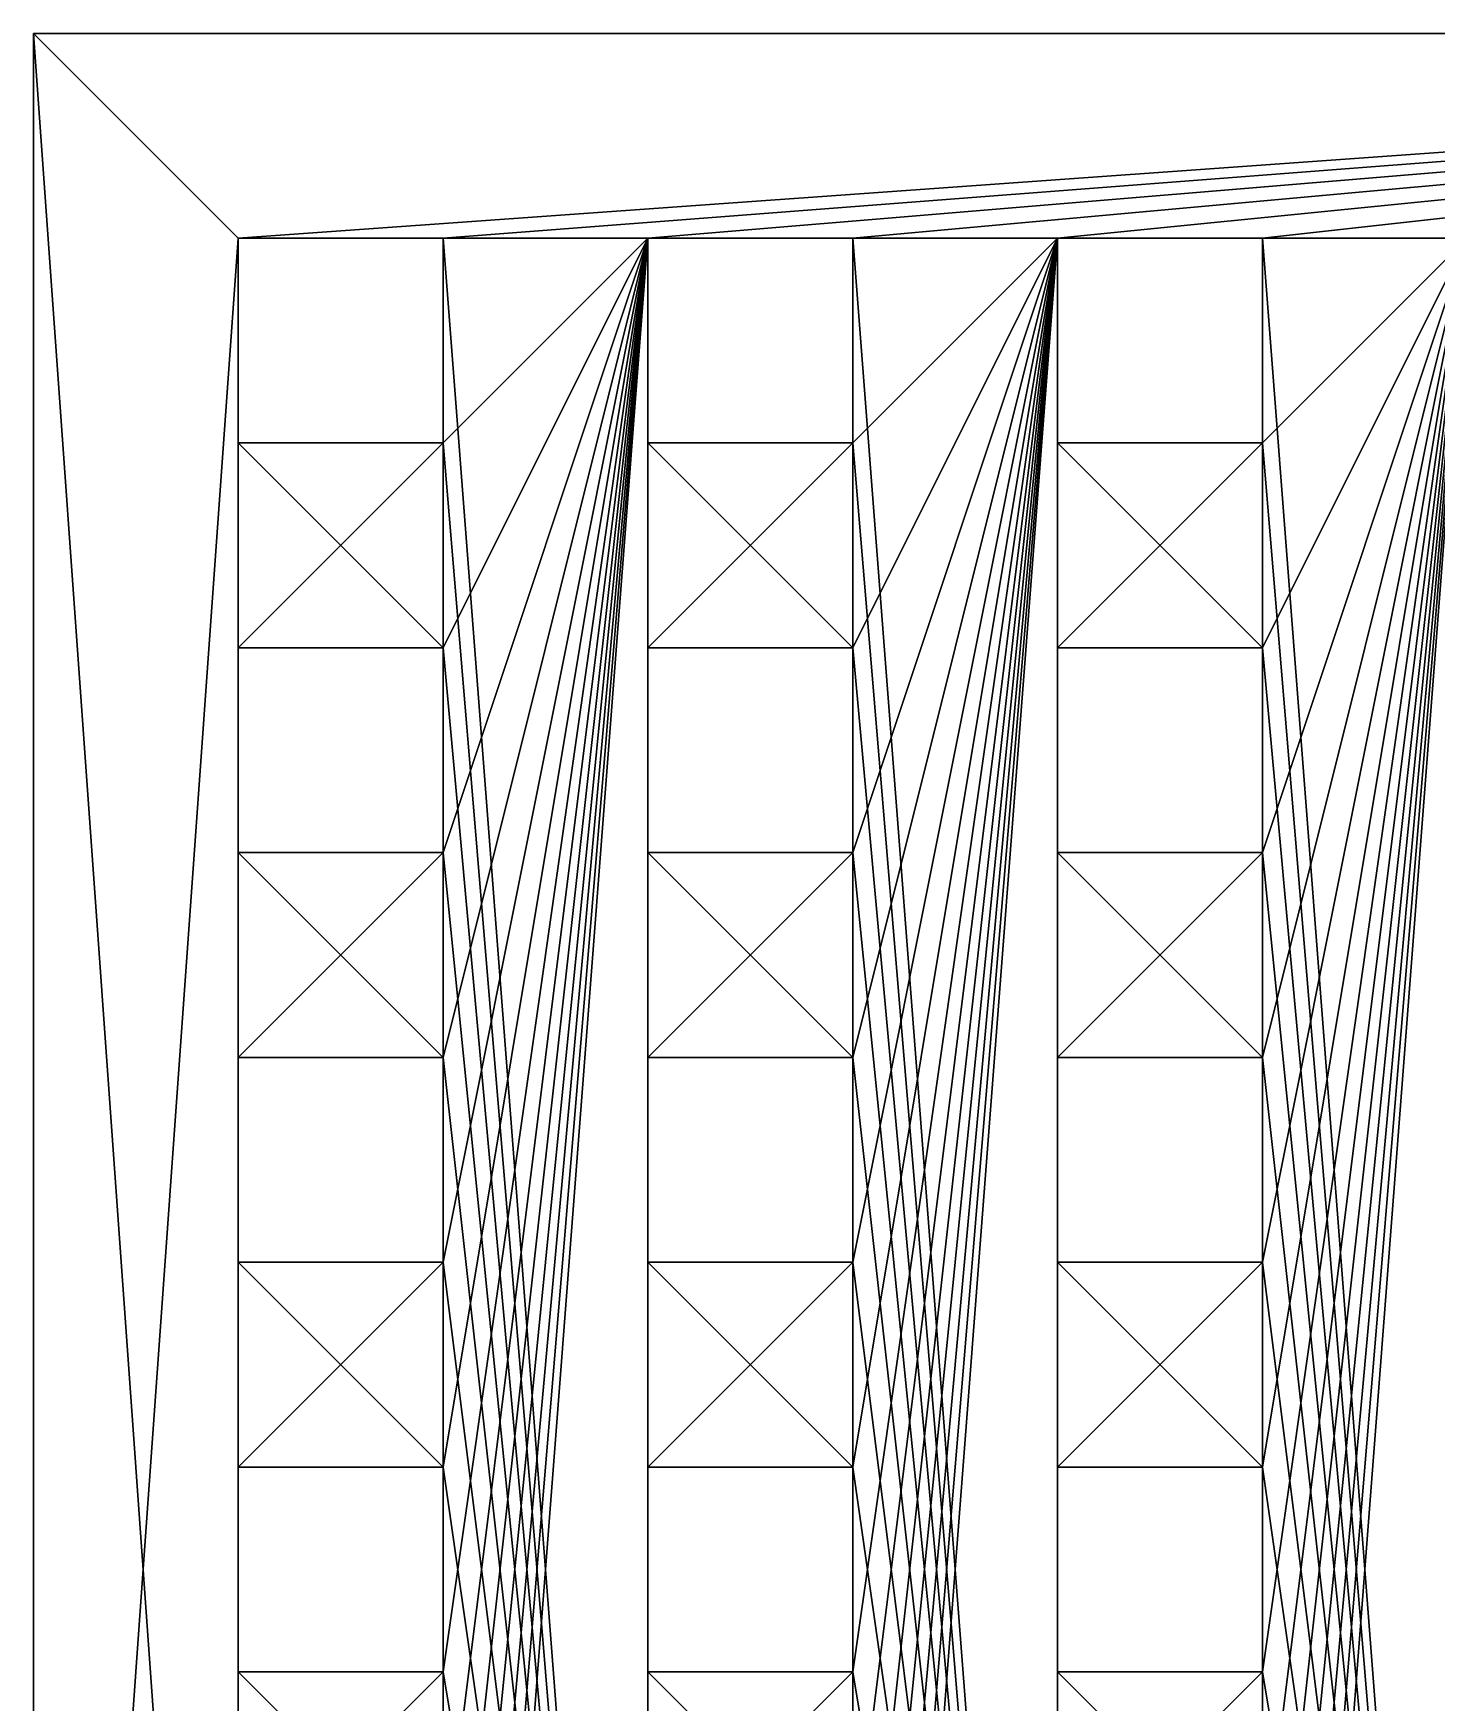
# Model space of a CAD drawing. Extents: x 0.3 to 11.6, y 0.3 to 3.6.
# Drawn here: x 8.631 to 10.001, y 1.991 to 3.621 of the extents above; entities that cross this region are included whole.
import ezdxf

# ---------------------------------------------------------------- set-up
doc = ezdxf.new("R2010")
doc.units = 0
doc.header["$MEASUREMENT"] = 0
doc.layers.get('0').update_dxf_attribs({"color": 13, "linetype": 'CONTINUOUS'})

# ---------------------------------------------------------------- blocks, each defined once
blk = doc.blocks.new('AFAFAW')
at = {"color": 19}
for p, q in [((3, 3, 0.05), (0, 3, 0.05)), ((0, 3, 0.05), (0, 0, 0.05)), ((0, 3), (0, 0)), ((0, 3), (0, 3, 0.05)), ((3, 3), (0, 3)), ((0.2, 2.6, 0.05), (0.2, 2.8, 0.05)), ((0.2, 2.8, 0.05), (0.4, 2.8, 0.05)), ((0.2, 2.6), (0.2, 2.8)), ((0.2, 2.8), (0.2, 2.8, 0.05)), ((0.2, 2.8), (0.4, 2.8)), ((0.4, 2.8), (0.4, 2.6)), ((0.4, 2.8, 0.05), (0.4, 2.6, 0.05)), ((0.4, 2.8), (0.4, 2.8, 0.05)), ((0.6, 2.8), (0.6, 2.6)), ((0.6, 2.8), (0.6, 2.8, 0.05)), ((0.6, 2.8, 0.05), (0.6, 2.6, 0.05)), ((0.6, 2.8, 0.05), (0.8, 2.8, 0.05)), ((0.6, 2.8), (0.8, 2.8)), ((0.8, 2.8, 0.05), (0.8, 2.6, 0.05)), ((0.8, 2.8), (0.8, 2.6)), ((1, 2.8), (1, 2.6)), ((1, 2.8), (1, 2.8, 0.05)), ((1, 2.8, 0.05), (1, 2.6, 0.05)), ((1, 2.8, 0.05), (1.2, 2.8, 0.05)), ((1, 2.8), (1.2, 2.8)), ((1.2, 2.8), (1.2, 2.6)), ((1.2, 2.8, 0.05), (1.2, 2.6, 0.05)), ((1.2, 2.8), (1.2, 2.8, 0.05)), ((0.2, 2.6), (0.4, 2.6)), ((0.2, 2.6), (0.2, 2.6, 0.05)), ((0.2, 2.6, 0.05), (0.4, 2.6, 0.05)), ((0.4, 2.6), (0.4, 2.6, 0.05)), ((0.6, 2.6), (0.6, 2.6, 0.05)), ((0.6, 2.6), (0.8, 2.6)), ((0.6, 2.6, 0.05), (0.8, 2.6, 0.05)), ((0.8, 2.6), (0.8, 2.6, 0.05)), ((1, 2.6), (1, 2.6, 0.05)), ((1, 2.6), (1.2, 2.6)), ((1, 2.6, 0.05), (1.2, 2.6, 0.05)), ((1.2, 2.6), (1.2, 2.6, 0.05)), ((0.2, 2.4), (0.4, 2.4)), ((0.2, 2.4, 0.05), (0.4, 2.4, 0.05)), ((0.2, 2.4), (0.2, 2.4, 0.05)), ((0.2, 2.2, 0.05), (0.2, 2.4, 0.05)), ((0.2, 2.2), (0.2, 2.4)), ((0.4, 2.4), (0.4, 2.4, 0.05)), ((0.4, 2.4), (0.4, 2.2)), ((0.4, 2.4, 0.05), (0.4, 2.2, 0.05)), ((0.6, 2.4), (0.8, 2.4)), ((0.6, 2.4, 0.05), (0.8, 2.4, 0.05)), ((0.6, 2.4), (0.6, 2.4, 0.05)), ((0.6, 2.4), (0.6, 2.2)), ((0.6, 2.4, 0.05), (0.6, 2.2, 0.05)), ((0.8, 2.4), (0.8, 2.2)), ((0.8, 2.4, 0.05), (0.8, 2.2, 0.05)), ((0.8, 2.4), (0.8, 2.4, 0.05)), ((1, 2.4), (1, 2.2)), ((1, 2.4), (1, 2.4, 0.05)), ((1, 2.4, 0.05), (1, 2.2, 0.05)), ((1, 2.4), (1.2, 2.4)), ((1, 2.4, 0.05), (1.2, 2.4, 0.05)), ((1.2, 2.4), (1.2, 2.2)), ((1.2, 2.4, 0.05), (1.2, 2.2, 0.05)), ((1.2, 2.4), (1.2, 2.4, 0.05)), ((0.2, 2.2), (0.4, 2.2)), ((0.2, 2.2), (0.2, 2.2, 0.05)), ((0.2, 2.2, 0.05), (0.4, 2.2, 0.05)), ((0.4, 2.2), (0.4, 2.2, 0.05)), ((0.6, 2.2), (0.8, 2.2)), ((0.6, 2.2), (0.6, 2.2, 0.05)), ((0.6, 2.2, 0.05), (0.8, 2.2, 0.05)), ((0.8, 2.2), (0.8, 2.2, 0.05)), ((1, 2.2), (1, 2.2, 0.05)), ((1, 2.2), (1.2, 2.2)), ((1, 2.2, 0.05), (1.2, 2.2, 0.05)), ((1.2, 2.2), (1.2, 2.2, 0.05)), ((0.2, 2), (0.4, 2)), ((0.2, 2, 0.05), (0.4, 2, 0.05)), ((0.2, 2), (0.2, 2, 0.05)), ((0.2, 1.8, 0.05), (0.2, 2, 0.05)), ((0.2, 1.8), (0.2, 2)), ((0.4, 2), (0.4, 1.8)), ((0.4, 2, 0.05), (0.4, 1.8, 0.05)), ((0.4, 2), (0.4, 2, 0.05)), ((0.6, 2), (0.6, 1.8)), ((0.6, 2), (0.6, 2, 0.05)), ((0.6, 2, 0.05), (0.6, 1.8, 0.05)), ((0.6, 2), (0.8, 2)), ((0.6, 2, 0.05), (0.8, 2, 0.05)), ((0.8, 2), (0.8, 1.8)), ((0.8, 2, 0.05), (0.8, 1.8, 0.05)), ((0.8, 2), (0.8, 2, 0.05)), ((1, 2), (1, 1.8)), ((1, 2), (1, 2, 0.05)), ((1, 2, 0.05), (1, 1.8, 0.05)), ((1, 2), (1.2, 2)), ((1, 2, 0.05), (1.2, 2, 0.05)), ((1.2, 2), (1.2, 1.8)), ((1.2, 2, 0.05), (1.2, 1.8, 0.05)), ((1.2, 2), (1.2, 2, 0.05)), ((0.2, 1.8), (0.4, 1.8)), ((0.2, 1.8), (0.2, 1.8, 0.05)), ((0.2, 1.8, 0.05), (0.4, 1.8, 0.05)), ((0.4, 1.8), (0.4, 1.8, 0.05)), ((0.6, 1.8), (0.6, 1.8, 0.05)), ((0.6, 1.8), (0.8, 1.8)), ((0.6, 1.8, 0.05), (0.8, 1.8, 0.05)), ((0.8, 1.8), (0.8, 1.8, 0.05)), ((1, 1.8), (1, 1.8, 0.05)), ((1, 1.8), (1.2, 1.8)), ((1, 1.8, 0.05), (1.2, 1.8, 0.05)), ((1.2, 1.8), (1.2, 1.8, 0.05)), ((0.2, 1.6), (0.4, 1.6)), ((0.2, 1.6, 0.05), (0.4, 1.6, 0.05)), ((0.2, 1.6), (0.2, 1.6, 0.05)), ((0.2, 1.4, 0.05), (0.2, 1.6, 0.05)), ((0.2, 1.4), (0.2, 1.6)), ((0.4, 1.6), (0.4, 1.4)), ((0.4, 1.6, 0.05), (0.4, 1.4, 0.05)), ((0.4, 1.6), (0.4, 1.6, 0.05)), ((0.6, 1.6), (0.6, 1.4)), ((0.6, 1.6), (0.6, 1.6, 0.05)), ((0.6, 1.6, 0.05), (0.6, 1.4, 0.05)), ((0.6, 1.6), (0.8, 1.6)), ((0.6, 1.6, 0.05), (0.8, 1.6, 0.05)), ((0.8, 1.6), (0.8, 1.4)), ((0.8, 1.6, 0.05), (0.8, 1.4, 0.05)), ((0.8, 1.6), (0.8, 1.6, 0.05)), ((1, 1.6), (1, 1.4)), ((1, 1.6), (1, 1.6, 0.05)), ((1, 1.6, 0.05), (1, 1.4, 0.05)), ((1, 1.6), (1.2, 1.6)), ((1, 1.6, 0.05), (1.2, 1.6, 0.05)), ((1.2, 1.6), (1.2, 1.4)), ((1.2, 1.6, 0.05), (1.2, 1.4, 0.05)), ((1.2, 1.6), (1.2, 1.6, 0.05)), ((0.2, 1.4), (0.4, 1.4)), ((0.2, 1.4), (0.2, 1.4, 0.05)), ((0.2, 1.4, 0.05), (0.4, 1.4, 0.05)), ((0.4, 1.4), (0.4, 1.4, 0.05)), ((0.6, 1.4), (0.6, 1.4, 0.05)), ((0.6, 1.4), (0.8, 1.4)), ((0.6, 1.4, 0.05), (0.8, 1.4, 0.05)), ((0.8, 1.4), (0.8, 1.4, 0.05)), ((1, 1.4), (1, 1.4, 0.05)), ((1, 1.4), (1.2, 1.4)), ((1, 1.4, 0.05), (1.2, 1.4, 0.05)), ((1.2, 1.4), (1.2, 1.4, 0.05))]:
    blk.add_line(p, q, dxfattribs=at)
mesh = blk.add_polyface(dxfattribs=at)
corners = [(0, 0, 0.05), (0.2, 0.2, 0.05), (0, 3, 0.05), (0.4, 0.2, 0.05), (0.6, 0.2, 0.05), (0.4, 0.4, 0.05), (0.4, 0.6, 0.05), (0.4, 0.8, 0.05), (0.4, 1, 0.05), (0.4, 1.2, 0.05), (0.4, 1.4, 0.05), (0.4, 1.6, 0.05), (0.4, 1.8, 0.05), (0.4, 2, 0.05), (0.4, 2.2, 0.05), (0.8, 0.2, 0.05), (1, 0.2, 0.05), (0.8, 0.4, 0.05), (0.8, 0.6, 0.05), (0.8, 0.8, 0.05), (0.8, 1, 0.05), (0.8, 1.2, 0.05), (0.8, 1.4, 0.05), (0.2, 2.8, 0.05), (0.2, 0.4, 0.05), (0.2, 0.6, 0.05), (0.2, 0.8, 0.05), (0.2, 1, 0.05), (0.6, 2.8, 0.05), (0.6, 0.4, 0.05), (0.6, 0.6, 0.05), (0.6, 0.8, 0.05), (0.6, 1, 0.05), (0.6, 1.4, 0.05), (0.6, 1.2, 0.05), (0.2, 1.4, 0.05), (0.2, 1.2, 0.05)]
mesh.append_faces([[corners[k] for k in face] for face in [(0, 1, 2), (3, 4, 5), (6, 4, 7), (8, 4, 9), (10, 4, 11), (12, 4, 13), (15, 16, 17), (18, 16, 19), (20, 16, 21), (21, 33, 34), (33, 21, 22), (19, 32, 31), (32, 19, 20), (17, 30, 29), (30, 17, 18), (9, 35, 36), (35, 9, 10), (7, 27, 26), (27, 7, 8), (5, 25, 24), (25, 5, 6)]], dxfattribs={"vtx0": -1, "vtx1": -1, "color": 19})
mesh.append_faces([[corners[k] for k in face] for face in [(5, 4, 6), (7, 4, 8), (9, 4, 10), (11, 4, 12), (13, 4, 14), (17, 16, 18), (19, 16, 20), (21, 16, 22), (23, 24, 25), (23, 26, 27), (28, 29, 30), (28, 31, 32)]], dxfattribs={"vtx0": -1, "vtx1": -1, "vtx2": -1, "color": 19})
mesh.append_faces([[corners[k] for k in face] for face in [(23, 1, 24), (23, 25, 26), (28, 4, 29), (28, 30, 31)]], dxfattribs={"vtx0": -1, "vtx2": -1, "color": 19})
mesh = blk.add_polyface(dxfattribs=at)
corners = [(0.4, 2.2, 0.05), (0.6, 0.2, 0.05), (0.4, 2.4, 0.05), (0.4, 2.6, 0.05), (0.4, 2.8, 0.05), (0.8, 2.2, 0.05), (1, 0.2, 0.05), (0.8, 2.4, 0.05), (0.8, 2.6, 0.05), (0.8, 2.8, 0.05), (0.2, 2.8, 0.05), (0, 3, 0.05), (0.2, 0.2, 0.05), (0.2, 1, 0.05), (0.2, 1.2, 0.05), (0.2, 1.4, 0.05), (0.2, 1.6, 0.05), (0.2, 1.8, 0.05), (0.2, 2, 0.05), (0.2, 2.2, 0.05), (0.2, 2.4, 0.05), (0.2, 2.6, 0.05), (0.6, 2.8, 0.05), (0.6, 1, 0.05), (0.6, 1.2, 0.05), (0.6, 1.4, 0.05), (0.6, 1.6, 0.05), (0.6, 1.8, 0.05), (0.6, 2, 0.05), (0.6, 2.2, 0.05), (0.6, 2.4, 0.05), (0.6, 2.6, 0.05), (1, 2.8, 0.05), (0.8, 2, 0.05), (0.8, 1.6, 0.05), (0.8, 1.8, 0.05), (0.4, 2, 0.05), (0.4, 1.6, 0.05), (0.4, 1.8, 0.05)]
mesh.append_faces([[corners[k] for k in face] for face in [(0, 1, 2), (3, 1, 4), (5, 6, 7), (8, 6, 9), (10, 20, 21), (22, 30, 31), (7, 31, 30), (31, 7, 8), (33, 29, 28), (29, 33, 5), (34, 27, 26), (27, 34, 35), (2, 21, 20), (21, 2, 3), (36, 19, 18), (19, 36, 0), (37, 17, 16), (17, 37, 38)]], dxfattribs={"vtx0": -1, "vtx1": -1, "color": 19})
mesh.append_faces([[corners[k] for k in face] for face in [(2, 1, 3), (7, 6, 8), (10, 11, 12), (10, 14, 15), (10, 16, 17), (10, 18, 19), (22, 4, 1), (22, 24, 25), (22, 26, 27), (22, 28, 29), (32, 9, 6)]], dxfattribs={"vtx0": -1, "vtx1": -1, "vtx2": -1, "color": 19})
mesh.append_faces([[corners[k] for k in face] for face in [(10, 13, 14), (10, 15, 16), (10, 17, 18), (10, 19, 20), (22, 23, 24), (22, 25, 26), (22, 27, 28), (22, 29, 30)]], dxfattribs={"vtx0": -1, "vtx2": -1, "color": 19})
mesh = blk.add_polyface(dxfattribs=at)
corners = [(1.2, 2.2, 0.05), (1.4, 0.2, 0.05), (1.2, 2.4, 0.05), (1.2, 2.6, 0.05), (1.2, 2.8, 0.05), (0, 3, 0.05), (0.2, 2.8, 0.05), (3, 3, 0.05), (0.4, 2.8, 0.05), (0.6, 2.8, 0.05), (0.8, 2.8, 0.05), (1, 2.8, 0.05), (1, 1, 0.05), (1, 1.2, 0.05), (1, 1.4, 0.05), (1, 1.6, 0.05), (1, 1.8, 0.05), (1, 2, 0.05), (1, 2.2, 0.05), (1, 2.4, 0.05), (1, 2.6, 0.05), (1.4, 2.8, 0.05), (1.4, 0.8, 0.05), (1.4, 1, 0.05), (1.4, 1.2, 0.05), (1.4, 1.4, 0.05), (1.4, 1.6, 0.05), (1.4, 1.8, 0.05), (1.4, 2, 0.05), (1.4, 2.2, 0.05), (1.4, 2.4, 0.05), (1.4, 2.6, 0.05), (1.6, 2.4, 0.05), (1.6, 2.6, 0.05), (1.6, 2, 0.05), (1.6, 2.2, 0.05), (1.6, 1.6, 0.05), (1.6, 1.8, 0.05), (1.2, 2, 0.05), (1.2, 1.6, 0.05), (1.2, 1.8, 0.05)]
mesh.append_faces([[corners[k] for k in face] for face in [(0, 1, 2), (3, 1, 4), (5, 6, 7), (11, 19, 20), (21, 30, 31), (32, 31, 30), (31, 32, 33), (34, 29, 28), (29, 34, 35), (36, 27, 26), (27, 36, 37), (2, 20, 19), (20, 2, 3), (38, 18, 17), (18, 38, 0), (39, 16, 15), (16, 39, 40)]], dxfattribs={"vtx0": -1, "vtx1": -1, "color": 19})
mesh.append_faces([[corners[k] for k in face] for face in [(2, 1, 3), (7, 8, 9), (11, 13, 14), (11, 15, 16), (11, 17, 18), (21, 4, 1), (21, 22, 23), (21, 24, 25), (21, 26, 27), (21, 28, 29)]], dxfattribs={"vtx0": -1, "vtx1": -1, "vtx2": -1, "color": 19})
mesh.append_faces([[corners[k] for k in face] for face in [(7, 6, 8), (7, 9, 10), (11, 12, 13), (11, 14, 15), (11, 16, 17), (11, 18, 19), (21, 23, 24), (21, 25, 26), (21, 27, 28), (21, 29, 30)]], dxfattribs={"vtx0": -1, "vtx2": -1, "color": 19})
mesh = blk.add_polyface(dxfattribs=at)
corners = [(0, 3, 0.05), (0, 0), (0, 0, 0.05), (0, 3)]
mesh.append_faces([[corners[k] for k in face] for face in [(0, 1, 2), (1, 0, 3)]], dxfattribs={"vtx0": -1, "color": 19})
mesh = blk.add_polyface(dxfattribs=at)
corners = [(0, 3, 0.05), (3, 3), (0, 3), (3, 3, 0.05)]
mesh.append_faces([[corners[k] for k in face] for face in [(0, 1, 2), (1, 0, 3)]], dxfattribs={"vtx0": -1, "color": 19})
mesh = blk.add_polyface(dxfattribs=at)
corners = [(0.2, 0.2), (0.2, 2.8), (0.2, 2.6), (0.2, 2.4), (0.2, 2.2), (0.6, 0.2), (0.6, 2.8), (0.6, 2.6), (0.6, 2.4), (0.6, 2.2), (0.6, 2), (0, 3), (0, 0), (0.4, 2.8), (0.4, 2.6), (0.4, 2.4), (0.4, 2.2), (0.4, 2), (0.4, 1.8), (0.4, 1.6), (0.4, 1.4), (0.4, 1.2), (0.4, 1), (0.4, 0.8), (0.8, 2.8), (1, 2.8), (0.8, 2.6), (0.8, 2.4), (0.8, 2.2), (0.8, 2), (0.8, 1.8), (0.8, 1.6), (0.8, 1.4), (0.6, 1.6), (0.6, 1.8), (0.2, 1.6), (0.2, 1.8), (0.2, 2)]
mesh.append_faces([[corners[k] for k in face] for face in [(11, 1, 12), (13, 6, 14), (15, 6, 16), (17, 6, 18), (19, 6, 20), (21, 6, 22), (24, 25, 26), (27, 25, 28), (29, 25, 30), (31, 25, 32), (30, 33, 34), (33, 30, 31), (28, 10, 9), (10, 28, 29), (26, 8, 7), (8, 26, 27), (18, 35, 36), (35, 18, 19), (16, 37, 4), (37, 16, 17), (14, 3, 2), (3, 14, 15)]], dxfattribs={"vtx0": -1, "vtx1": -1, "color": 19})
mesh.append_faces([[corners[k] for k in face] for face in [(0, 2, 3), (5, 7, 8), (5, 9, 10), (14, 6, 15), (16, 6, 17), (18, 6, 19), (20, 6, 21), (22, 6, 23), (26, 25, 27), (28, 25, 29), (30, 25, 31)]], dxfattribs={"vtx0": -1, "vtx1": -1, "vtx2": -1, "color": 19})
mesh.append_faces([[corners[k] for k in face] for face in [(0, 1, 2), (0, 3, 4), (5, 6, 7), (5, 8, 9)]], dxfattribs={"vtx0": -1, "vtx2": -1, "color": 19})
mesh = blk.add_polyface(dxfattribs=at)
corners = [(1, 0.2), (1, 2.8), (1, 2.6), (1, 2.4), (1, 2.2), (1, 2), (1.4, 0.2), (1.4, 2.8), (1.4, 2.6), (1.4, 2.4), (1.4, 2.2), (1.4, 2), (0.2, 2.8), (0, 3), (3, 3), (0.4, 2.8), (0.6, 2.8), (0.8, 2.8), (0.8, 1.4), (0.8, 1.2), (0.8, 1), (0.8, 0.8), (1.2, 2.8), (1.2, 2.6), (1.2, 2.4), (1.2, 2.2), (1.2, 2), (1.2, 1.8), (1.2, 1.6), (1.2, 1.4), (1.2, 1.2), (1.2, 1), (1.2, 0.8), (1.6, 1.8), (1.4, 1.6), (1.4, 1.8), (1.6, 1.6), (1.6, 2.2), (1.6, 2), (1.6, 2.6), (1.6, 2.4), (1, 1.6), (1, 1.8)]
mesh.append_faces([[corners[k] for k in face] for face in [(12, 14, 15), (16, 14, 17), (19, 1, 20), (22, 7, 23), (24, 7, 25), (26, 7, 27), (28, 7, 29), (30, 7, 31), (33, 34, 35), (34, 33, 36), (37, 11, 10), (11, 37, 38), (39, 9, 8), (9, 39, 40), (27, 41, 42), (41, 27, 28), (25, 5, 4), (5, 25, 26), (23, 3, 2), (3, 23, 24)]], dxfattribs={"vtx0": -1, "vtx1": -1, "color": 19})
mesh.append_faces([[corners[k] for k in face] for face in [(0, 2, 3), (0, 4, 5), (6, 8, 9), (6, 10, 11), (15, 14, 16), (18, 1, 19), (20, 1, 21), (23, 7, 24), (25, 7, 26), (27, 7, 28), (29, 7, 30), (31, 7, 32)]], dxfattribs={"vtx0": -1, "vtx1": -1, "vtx2": -1, "color": 19})
mesh.append_faces([[corners[k] for k in face] for face in [(0, 1, 2), (0, 3, 4), (6, 7, 8), (6, 9, 10), (12, 13, 14)]], dxfattribs={"vtx0": -1, "vtx2": -1, "color": 19})
mesh = blk.add_polyface(dxfattribs=at)
corners = [(3, 3, 0.05), (0.8, 2.8, 0.05), (1, 2.8, 0.05), (1.2, 2.8, 0.05), (1.4, 2.8, 0.05), (1.6, 2.8, 0.05), (1.8, 2.8, 0.05), (1.8, 1.6, 0.05), (1.8, 1.8, 0.05), (1.8, 2, 0.05), (1.8, 2.2, 0.05), (1.8, 2.4, 0.05), (1.8, 2.6, 0.05), (2, 2.8, 0.05), (2.2, 2.8, 0.05), (2.2, 1.6, 0.05), (2.2, 1.8, 0.05), (2.2, 2, 0.05), (2.2, 2.2, 0.05), (2.2, 2.4, 0.05), (2.2, 2.6, 0.05), (2.4, 2.8, 0.05), (2.6, 2.8, 0.05), (2.6, 1.6, 0.05), (2.6, 1.8, 0.05), (2.6, 2, 0.05), (2.6, 2.2, 0.05), (2.6, 2.4, 0.05), (2.6, 2.6, 0.05), (2.8, 2.8, 0.05), (2.8, 2.4, 0.05), (2.8, 2.6, 0.05), (2.8, 2, 0.05), (2.8, 2.2, 0.05), (2.4, 2.4, 0.05), (2.4, 2.6, 0.05), (2.4, 2, 0.05), (2.4, 2.2, 0.05), (2, 2.4, 0.05), (2, 2.6, 0.05), (2, 2, 0.05), (2, 2.2, 0.05)]
mesh.append_faces([[corners[k] for k in face] for face in [(6, 11, 12), (14, 19, 20), (22, 27, 28), (30, 28, 27), (28, 30, 31), (32, 26, 25), (26, 32, 33), (34, 20, 19), (20, 34, 35), (36, 18, 17), (18, 36, 37), (38, 12, 11), (12, 38, 39), (40, 10, 9), (10, 40, 41)]], dxfattribs={"vtx0": -1, "vtx1": -1, "color": 19})
mesh.append_faces([[corners[k] for k in face] for face in [(0, 1, 2), (0, 3, 4), (0, 5, 6), (6, 7, 8), (6, 9, 10), (0, 13, 14), (14, 15, 16), (14, 17, 18), (0, 21, 22), (22, 23, 24), (22, 25, 26)]], dxfattribs={"vtx0": -1, "vtx1": -1, "vtx2": -1, "color": 19})
mesh.append_faces([[corners[k] for k in face] for face in [(0, 2, 3), (0, 4, 5), (6, 8, 9), (6, 10, 11), (0, 6, 13), (14, 16, 17), (14, 18, 19), (0, 14, 21), (22, 24, 25), (22, 26, 27), (0, 22, 29)]], dxfattribs={"vtx0": -1, "vtx2": -1, "color": 19})
mesh = blk.add_polyface(dxfattribs=at)
corners = [(1.8, 2.8), (1.6, 2.6), (1.6, 2.8), (1.6, 2.4), (1.6, 2.2), (1.6, 2), (1.6, 1.8), (1.6, 1.6), (1.6, 1.4), (1.6, 1.2), (1.6, 1), (1.8, 0.2), (1.8, 2.6), (1.8, 2.4), (1.8, 2.2), (2.2, 0.2), (2.2, 2.8), (2.2, 2.6), (2.2, 2.4), (2.2, 2.2), (0.8, 2.8), (3, 3), (1, 2.8), (1.2, 2.8), (1.4, 2.8), (2, 2.8), (2, 2.6), (2, 2.4), (2, 2.2), (2, 2), (2, 1.8), (2, 1.6), (2, 1.4), (2, 1.2), (2, 1), (2, 0.8), (1.8, 1.6), (1.8, 1.8), (1.8, 2)]
mesh.append_faces([[corners[k] for k in face] for face in [(3, 0, 4), (5, 0, 6), (7, 0, 8), (9, 0, 10), (22, 21, 23), (24, 21, 2), (0, 21, 25), (25, 16, 26), (27, 16, 28), (29, 16, 30), (31, 16, 32), (33, 16, 34), (30, 36, 37), (36, 30, 31), (28, 38, 14), (38, 28, 29), (26, 13, 12), (13, 26, 27)]], dxfattribs={"vtx0": -1, "vtx1": -1, "color": 19})
mesh.append_faces([[corners[k] for k in face] for face in [(1, 0, 3), (4, 0, 5), (6, 0, 7), (8, 0, 9), (11, 12, 13), (15, 17, 18), (20, 21, 22), (23, 21, 24), (2, 21, 0), (26, 16, 27), (28, 16, 29), (30, 16, 31), (32, 16, 33), (34, 16, 35)]], dxfattribs={"vtx0": -1, "vtx1": -1, "vtx2": -1, "color": 19})
mesh.append_faces([[corners[k] for k in face] for face in [(0, 1, 2), (11, 0, 12), (11, 13, 14), (15, 16, 17), (15, 18, 19)]], dxfattribs={"vtx0": -1, "vtx2": -1, "color": 19})
mesh = blk.add_polyface(dxfattribs=at)
corners = [(0.2, 0.2, 0.05), (0, 0, 0.05), (3, 0, 0.05), (0.4, 0.2, 0.05), (0.6, 0.2, 0.05), (0.8, 0.2, 0.05), (0.8, 1.4, 0.05), (1, 0.2, 0.05), (0.8, 1.6, 0.05), (0.8, 1.8, 0.05), (0.8, 2, 0.05), (0.8, 2.2, 0.05), (1.2, 0.2, 0.05), (1.4, 0.2, 0.05), (1.2, 0.4, 0.05), (1.2, 0.6, 0.05), (1.2, 0.8, 0.05), (1.2, 1, 0.05), (1.2, 1.2, 0.05), (1.2, 1.4, 0.05), (1.2, 1.6, 0.05), (1.2, 1.8, 0.05), (1.2, 2, 0.05), (1.2, 2.2, 0.05), (1, 2.8, 0.05), (1, 0.4, 0.05), (1, 0.6, 0.05), (1, 0.8, 0.05), (1, 1, 0.05), (1.4, 2.8, 0.05), (1.4, 0.4, 0.05), (1.4, 0.6, 0.05), (1.4, 0.8, 0.05), (1.6, 1.2, 0.05), (1.4, 1.4, 0.05), (1.4, 1.2, 0.05), (1.6, 1.4, 0.05), (1.6, 0.8, 0.05), (1.4, 1, 0.05), (1.6, 1, 0.05), (1.6, 0.4, 0.05), (1.6, 0.6, 0.05), (1, 1.4, 0.05), (1, 1.2, 0.05)]
mesh.append_faces([[corners[k] for k in face] for face in [(0, 2, 3), (4, 2, 5), (6, 7, 8), (9, 7, 10), (12, 13, 14), (15, 13, 16), (17, 13, 18), (19, 13, 20), (21, 13, 22), (33, 34, 35), (34, 33, 36), (37, 38, 32), (38, 37, 39), (40, 31, 30), (31, 40, 41), (18, 42, 43), (42, 18, 19), (16, 28, 27), (28, 16, 17), (14, 26, 25), (26, 14, 15)]], dxfattribs={"vtx0": -1, "vtx1": -1, "color": 19})
mesh.append_faces([[corners[k] for k in face] for face in [(3, 2, 4), (8, 7, 9), (10, 7, 11), (14, 13, 15), (16, 13, 17), (18, 13, 19), (20, 13, 21), (22, 13, 23), (24, 25, 26), (24, 27, 28), (29, 30, 31)]], dxfattribs={"vtx0": -1, "vtx1": -1, "vtx2": -1, "color": 19})
mesh.append_faces([[corners[k] for k in face] for face in [(0, 1, 2), (24, 7, 25), (24, 26, 27), (29, 13, 30), (29, 31, 32)]], dxfattribs={"vtx0": -1, "vtx2": -1, "color": 19})
mesh = blk.add_polyface(dxfattribs=at)
corners = [(0.2, 0.2), (0, 0), (0.2, 2.8), (0.2, 2.2), (0.2, 2), (0.2, 1.8), (0.2, 1.6), (0.2, 1.4), (0.2, 1.2), (0.2, 1), (0.2, 0.8), (0.2, 0.6), (0.2, 0.4), (0.6, 0.2), (0.4, 0.2), (0.6, 2.8), (0.6, 2), (0.6, 1.8), (0.6, 1.6), (0.6, 1.4), (0.6, 1.2), (0.6, 1), (0.6, 0.8), (0.6, 0.6), (0.6, 0.4), (0.4, 0.8), (0.4, 0.6), (0.4, 0.4), (0.8, 0.8), (1, 2.8), (0.8, 0.6), (0.8, 0.4), (0.8, 0.2), (0.8, 1), (0.8, 1.4), (0.8, 1.2), (0.4, 1), (0.4, 1.4), (0.4, 1.2)]
mesh.append_faces([[corners[k] for k in face] for face in [(0, 11, 12), (13, 23, 24), (25, 15, 26), (27, 15, 14), (28, 29, 30), (31, 29, 32), (30, 24, 23), (24, 30, 31), (33, 22, 21), (22, 33, 28), (34, 20, 19), (20, 34, 35), (26, 12, 11), (12, 26, 27), (36, 10, 9), (10, 36, 25), (37, 8, 7), (8, 37, 38)]], dxfattribs={"vtx0": -1, "vtx1": -1, "color": 19})
mesh.append_faces([[corners[k] for k in face] for face in [(0, 1, 2), (0, 3, 4), (0, 5, 6), (0, 7, 8), (0, 9, 10), (13, 14, 15), (13, 17, 18), (13, 19, 20), (13, 21, 22), (26, 15, 27), (30, 29, 31)]], dxfattribs={"vtx0": -1, "vtx1": -1, "vtx2": -1, "color": 19})
mesh.append_faces([[corners[k] for k in face] for face in [(0, 4, 5), (0, 6, 7), (0, 8, 9), (0, 10, 11), (13, 16, 17), (13, 18, 19), (13, 20, 21), (13, 22, 23)]], dxfattribs={"vtx0": -1, "vtx2": -1, "color": 19})
mesh = blk.add_polyface(dxfattribs=at)
corners = [(0, 0), (0.2, 0.2), (3, 0), (0.4, 0.2), (0.6, 0.2), (0.8, 0.2), (1, 0.2), (1, 2.8), (1, 2), (1, 1.8), (1, 1.6), (1, 1.4), (1, 1.2), (1, 1), (1, 0.8), (1, 0.6), (1, 0.4), (1.4, 0.2), (1.2, 0.2), (1.4, 2.8), (1.4, 2), (1.4, 1.8), (1.4, 1.6), (1.4, 1.4), (1.4, 1.2), (1.4, 1), (1.4, 0.8), (1.4, 0.6), (1.4, 0.4), (1.2, 0.8), (1.2, 0.6), (1.2, 0.4), (1.6, 0.6), (1.6, 0.4), (1.6, 1), (1.6, 0.8), (1.6, 1.4), (1.6, 1.2), (1.2, 1), (1.2, 1.4), (1.2, 1.2)]
mesh.append_faces([[corners[k] for k in face] for face in [(0, 1, 2), (6, 15, 16), (17, 27, 28), (29, 19, 30), (31, 19, 18), (32, 28, 27), (28, 32, 33), (34, 26, 25), (26, 34, 35), (36, 24, 23), (24, 36, 37), (30, 16, 15), (16, 30, 31), (38, 14, 13), (14, 38, 29), (39, 12, 11), (12, 39, 40)]], dxfattribs={"vtx0": -1, "vtx1": -1, "color": 19})
mesh.append_faces([[corners[k] for k in face] for face in [(2, 3, 4), (6, 5, 7), (6, 9, 10), (6, 11, 12), (6, 13, 14), (17, 18, 19), (17, 21, 22), (17, 23, 24), (17, 25, 26), (30, 19, 31)]], dxfattribs={"vtx0": -1, "vtx1": -1, "vtx2": -1, "color": 19})
mesh.append_faces([[corners[k] for k in face] for face in [(2, 1, 3), (2, 4, 5), (6, 8, 9), (6, 10, 11), (6, 12, 13), (6, 14, 15), (17, 20, 21), (17, 22, 23), (17, 24, 25), (17, 26, 27)]], dxfattribs={"vtx0": -1, "vtx2": -1, "color": 19})
mesh = blk.add_polyface(dxfattribs=at)
corners = [(0.2, 2.8), (0.2, 2.6, 0.05), (0.2, 2.6), (0.2, 2.8, 0.05)]
mesh.append_faces([[corners[k] for k in face] for face in [(0, 1, 2), (1, 0, 3)]], dxfattribs={"vtx0": -1, "color": 19})
mesh = blk.add_polyface(dxfattribs=at)
corners = [(0.4, 2.8, 0.05), (0.2, 2.8), (0.4, 2.8), (0.2, 2.8, 0.05)]
mesh.append_faces([[corners[k] for k in face] for face in [(0, 1, 2), (1, 0, 3)]], dxfattribs={"vtx0": -1, "color": 19})
mesh = blk.add_polyface(dxfattribs=at)
corners = [(0.4, 2.8, 0.05), (0.4, 2.6), (0.4, 2.6, 0.05), (0.4, 2.8)]
mesh.append_faces([[corners[k] for k in face] for face in [(0, 1, 2), (1, 0, 3)]], dxfattribs={"vtx0": -1, "color": 19})
mesh = blk.add_polyface(dxfattribs=at)
corners = [(0.6, 2.8), (0.6, 2.6, 0.05), (0.6, 2.6), (0.6, 2.8, 0.05)]
mesh.append_faces([[corners[k] for k in face] for face in [(0, 1, 2), (1, 0, 3)]], dxfattribs={"vtx0": -1, "color": 19})
mesh = blk.add_polyface(dxfattribs=at)
corners = [(0.8, 0.2, 0.05), (3, 0, 0.05), (1, 0.2, 0.05), (1.2, 0.2, 0.05), (1.4, 0.2, 0.05), (1.6, 0.2, 0.05), (1.8, 0.2, 0.05), (1.6, 0.4, 0.05), (1.6, 0.6, 0.05), (1.6, 0.8, 0.05), (1.6, 1, 0.05), (1.6, 1.2, 0.05), (1.6, 1.4, 0.05), (1.6, 1.6, 0.05), (1.6, 1.8, 0.05), (1.6, 2, 0.05), (2, 0.2, 0.05), (2.2, 0.2, 0.05), (2, 0.4, 0.05), (2, 0.6, 0.05), (2, 0.8, 0.05), (2, 1, 0.05), (2, 1.2, 0.05), (2, 1.4, 0.05), (2, 1.6, 0.05), (2, 1.8, 0.05), (2, 2, 0.05), (1.8, 2.8, 0.05), (1.8, 0.4, 0.05), (1.8, 0.6, 0.05), (1.8, 0.8, 0.05), (2.2, 2.8, 0.05), (2.2, 0.4, 0.05), (2.2, 0.6, 0.05), (2.2, 0.8, 0.05), (2.4, 1.2, 0.05), (2.2, 1.4, 0.05), (2.2, 1.2, 0.05), (1.8, 1.4, 0.05), (1.8, 1.2, 0.05), (1.8, 1, 0.05)]
mesh.append_faces([[corners[k] for k in face] for face in [(2, 1, 3), (4, 1, 5), (5, 6, 7), (8, 6, 9), (10, 6, 11), (12, 6, 13), (14, 6, 15), (6, 1, 16), (16, 17, 18), (19, 17, 20), (21, 17, 22), (23, 17, 24), (25, 17, 26), (35, 36, 37), (22, 38, 39), (38, 22, 23), (20, 40, 30), (40, 20, 21), (18, 29, 28), (29, 18, 19)]], dxfattribs={"vtx0": -1, "vtx1": -1, "color": 19})
mesh.append_faces([[corners[k] for k in face] for face in [(0, 1, 2), (3, 1, 4), (5, 1, 6), (7, 6, 8), (9, 6, 10), (11, 6, 12), (13, 6, 14), (18, 17, 19), (20, 17, 21), (22, 17, 23), (24, 17, 25), (27, 28, 29), (31, 32, 33)]], dxfattribs={"vtx0": -1, "vtx1": -1, "vtx2": -1, "color": 19})
mesh.append_faces([[corners[k] for k in face] for face in [(27, 6, 28), (27, 29, 30), (31, 17, 32), (31, 33, 34)]], dxfattribs={"vtx0": -1, "vtx2": -1, "color": 19})
mesh = blk.add_polyface(dxfattribs=at)
corners = [(1, 2.8), (1, 2.6, 0.05), (1, 2.6), (1, 2.8, 0.05)]
mesh.append_faces([[corners[k] for k in face] for face in [(0, 1, 2), (1, 0, 3)]], dxfattribs={"vtx0": -1, "color": 19})
mesh = blk.add_polyface(dxfattribs=at)
corners = [(1.2, 2.8, 0.05), (1, 2.8), (1.2, 2.8), (1, 2.8, 0.05)]
mesh.append_faces([[corners[k] for k in face] for face in [(0, 1, 2), (1, 0, 3)]], dxfattribs={"vtx0": -1, "color": 19})
mesh = blk.add_polyface(dxfattribs=at)
corners = [(1.2, 2.8, 0.05), (1.2, 2.6), (1.2, 2.6, 0.05), (1.2, 2.8)]
mesh.append_faces([[corners[k] for k in face] for face in [(0, 1, 2), (1, 0, 3)]], dxfattribs={"vtx0": -1, "color": 19})
mesh = blk.add_polyface(dxfattribs=at)
corners = [(0.2, 2.6, 0.05), (0.4, 2.6), (0.2, 2.6), (0.4, 2.6, 0.05)]
mesh.append_faces([[corners[k] for k in face] for face in [(0, 1, 2), (1, 0, 3)]], dxfattribs={"vtx0": -1, "color": 19})
mesh = blk.add_polyface(dxfattribs=at)
corners = [(0.6, 2.6, 0.05), (0.8, 2.6), (0.6, 2.6), (0.8, 2.6, 0.05)]
mesh.append_faces([[corners[k] for k in face] for face in [(0, 1, 2), (1, 0, 3)]], dxfattribs={"vtx0": -1, "color": 19})
mesh = blk.add_polyface(dxfattribs=at)
corners = [(1, 2.6, 0.05), (1.2, 2.6), (1, 2.6), (1.2, 2.6, 0.05)]
mesh.append_faces([[corners[k] for k in face] for face in [(0, 1, 2), (1, 0, 3)]], dxfattribs={"vtx0": -1, "color": 19})
mesh = blk.add_polyface(dxfattribs=at)
corners = [(0.4, 2.4, 0.05), (0.2, 2.4), (0.4, 2.4), (0.2, 2.4, 0.05)]
mesh.append_faces([[corners[k] for k in face] for face in [(0, 1, 2), (1, 0, 3)]], dxfattribs={"vtx0": -1, "color": 19})
mesh = blk.add_polyface(dxfattribs=at)
corners = [(0.2, 2.4), (0.2, 2.2, 0.05), (0.2, 2.2), (0.2, 2.4, 0.05)]
mesh.append_faces([[corners[k] for k in face] for face in [(0, 1, 2), (1, 0, 3)]], dxfattribs={"vtx0": -1, "color": 19})
mesh = blk.add_polyface(dxfattribs=at)
corners = [(0.4, 2.4, 0.05), (0.4, 2.2), (0.4, 2.2, 0.05), (0.4, 2.4)]
mesh.append_faces([[corners[k] for k in face] for face in [(0, 1, 2), (1, 0, 3)]], dxfattribs={"vtx0": -1, "color": 19})
mesh = blk.add_polyface(dxfattribs=at)
corners = [(0.8, 2.4, 0.05), (0.6, 2.4), (0.8, 2.4), (0.6, 2.4, 0.05)]
mesh.append_faces([[corners[k] for k in face] for face in [(0, 1, 2), (1, 0, 3)]], dxfattribs={"vtx0": -1, "color": 19})
mesh = blk.add_polyface(dxfattribs=at)
corners = [(0.6, 2.4), (0.6, 2.2, 0.05), (0.6, 2.2), (0.6, 2.4, 0.05)]
mesh.append_faces([[corners[k] for k in face] for face in [(0, 1, 2), (1, 0, 3)]], dxfattribs={"vtx0": -1, "color": 19})
mesh = blk.add_polyface(dxfattribs=at)
corners = [(0.8, 2.4, 0.05), (0.8, 2.2), (0.8, 2.2, 0.05), (0.8, 2.4)]
mesh.append_faces([[corners[k] for k in face] for face in [(0, 1, 2), (1, 0, 3)]], dxfattribs={"vtx0": -1, "color": 19})
mesh = blk.add_polyface(dxfattribs=at)
corners = [(1, 2.4), (1, 2.2, 0.05), (1, 2.2), (1, 2.4, 0.05)]
mesh.append_faces([[corners[k] for k in face] for face in [(0, 1, 2), (1, 0, 3)]], dxfattribs={"vtx0": -1, "color": 19})
mesh = blk.add_polyface(dxfattribs=at)
corners = [(1.2, 2.4, 0.05), (1, 2.4), (1.2, 2.4), (1, 2.4, 0.05)]
mesh.append_faces([[corners[k] for k in face] for face in [(0, 1, 2), (1, 0, 3)]], dxfattribs={"vtx0": -1, "color": 19})
mesh = blk.add_polyface(dxfattribs=at)
corners = [(1.2, 2.4, 0.05), (1.2, 2.2), (1.2, 2.2, 0.05), (1.2, 2.4)]
mesh.append_faces([[corners[k] for k in face] for face in [(0, 1, 2), (1, 0, 3)]], dxfattribs={"vtx0": -1, "color": 19})
mesh = blk.add_polyface(dxfattribs=at)
corners = [(0.2, 2.2, 0.05), (0.4, 2.2), (0.2, 2.2), (0.4, 2.2, 0.05)]
mesh.append_faces([[corners[k] for k in face] for face in [(0, 1, 2), (1, 0, 3)]], dxfattribs={"vtx0": -1, "color": 19})
mesh = blk.add_polyface(dxfattribs=at)
corners = [(0.6, 2.2, 0.05), (0.8, 2.2), (0.6, 2.2), (0.8, 2.2, 0.05)]
mesh.append_faces([[corners[k] for k in face] for face in [(0, 1, 2), (1, 0, 3)]], dxfattribs={"vtx0": -1, "color": 19})
mesh = blk.add_polyface(dxfattribs=at)
corners = [(1, 2.2, 0.05), (1.2, 2.2), (1, 2.2), (1.2, 2.2, 0.05)]
mesh.append_faces([[corners[k] for k in face] for face in [(0, 1, 2), (1, 0, 3)]], dxfattribs={"vtx0": -1, "color": 19})
mesh = blk.add_polyface(dxfattribs=at)
corners = [(0.4, 2, 0.05), (0.2, 2), (0.4, 2), (0.2, 2, 0.05)]
mesh.append_faces([[corners[k] for k in face] for face in [(0, 1, 2), (1, 0, 3)]], dxfattribs={"vtx0": -1, "color": 19})
mesh = blk.add_polyface(dxfattribs=at)
corners = [(0.2, 2), (0.2, 1.8, 0.05), (0.2, 1.8), (0.2, 2, 0.05)]
mesh.append_faces([[corners[k] for k in face] for face in [(0, 1, 2), (1, 0, 3)]], dxfattribs={"vtx0": -1, "color": 19})
mesh = blk.add_polyface(dxfattribs=at)
corners = [(0.4, 2, 0.05), (0.4, 1.8), (0.4, 1.8, 0.05), (0.4, 2)]
mesh.append_faces([[corners[k] for k in face] for face in [(0, 1, 2), (1, 0, 3)]], dxfattribs={"vtx0": -1, "color": 19})
mesh = blk.add_polyface(dxfattribs=at)
corners = [(0.6, 2), (0.6, 1.8, 0.05), (0.6, 1.8), (0.6, 2, 0.05)]
mesh.append_faces([[corners[k] for k in face] for face in [(0, 1, 2), (1, 0, 3)]], dxfattribs={"vtx0": -1, "color": 19})
mesh = blk.add_polyface(dxfattribs=at)
corners = [(0.8, 2, 0.05), (0.6, 2), (0.8, 2), (0.6, 2, 0.05)]
mesh.append_faces([[corners[k] for k in face] for face in [(0, 1, 2), (1, 0, 3)]], dxfattribs={"vtx0": -1, "color": 19})
mesh = blk.add_polyface(dxfattribs=at)
corners = [(0.8, 2, 0.05), (0.8, 1.8), (0.8, 1.8, 0.05), (0.8, 2)]
mesh.append_faces([[corners[k] for k in face] for face in [(0, 1, 2), (1, 0, 3)]], dxfattribs={"vtx0": -1, "color": 19})
mesh = blk.add_polyface(dxfattribs=at)
corners = [(1, 2), (1, 1.8, 0.05), (1, 1.8), (1, 2, 0.05)]
mesh.append_faces([[corners[k] for k in face] for face in [(0, 1, 2), (1, 0, 3)]], dxfattribs={"vtx0": -1, "color": 19})
mesh = blk.add_polyface(dxfattribs=at)
corners = [(1.2, 2, 0.05), (1, 2), (1.2, 2), (1, 2, 0.05)]
mesh.append_faces([[corners[k] for k in face] for face in [(0, 1, 2), (1, 0, 3)]], dxfattribs={"vtx0": -1, "color": 19})
mesh = blk.add_polyface(dxfattribs=at)
corners = [(1.2, 2, 0.05), (1.2, 1.8), (1.2, 1.8, 0.05), (1.2, 2)]
mesh.append_faces([[corners[k] for k in face] for face in [(0, 1, 2), (1, 0, 3)]], dxfattribs={"vtx0": -1, "color": 19})
mesh = blk.add_polyface(dxfattribs=at)
corners = [(0.2, 1.8, 0.05), (0.4, 1.8), (0.2, 1.8), (0.4, 1.8, 0.05)]
mesh.append_faces([[corners[k] for k in face] for face in [(0, 1, 2), (1, 0, 3)]], dxfattribs={"vtx0": -1, "color": 19})
mesh = blk.add_polyface(dxfattribs=at)
corners = [(0.6, 1.8, 0.05), (0.8, 1.8), (0.6, 1.8), (0.8, 1.8, 0.05)]
mesh.append_faces([[corners[k] for k in face] for face in [(0, 1, 2), (1, 0, 3)]], dxfattribs={"vtx0": -1, "color": 19})
mesh = blk.add_polyface(dxfattribs=at)
corners = [(1, 1.8, 0.05), (1.2, 1.8), (1, 1.8), (1.2, 1.8, 0.05)]
mesh.append_faces([[corners[k] for k in face] for face in [(0, 1, 2), (1, 0, 3)]], dxfattribs={"vtx0": -1, "color": 19})
mesh = blk.add_polyface(dxfattribs=at)
corners = [(0.4, 1.6, 0.05), (0.2, 1.6), (0.4, 1.6), (0.2, 1.6, 0.05)]
mesh.append_faces([[corners[k] for k in face] for face in [(0, 1, 2), (1, 0, 3)]], dxfattribs={"vtx0": -1, "color": 19})
mesh = blk.add_polyface(dxfattribs=at)
corners = [(0.2, 1.6), (0.2, 1.4, 0.05), (0.2, 1.4), (0.2, 1.6, 0.05)]
mesh.append_faces([[corners[k] for k in face] for face in [(0, 1, 2), (1, 0, 3)]], dxfattribs={"vtx0": -1, "color": 19})
mesh = blk.add_polyface(dxfattribs=at)
corners = [(0.4, 1.6, 0.05), (0.4, 1.4), (0.4, 1.4, 0.05), (0.4, 1.6)]
mesh.append_faces([[corners[k] for k in face] for face in [(0, 1, 2), (1, 0, 3)]], dxfattribs={"vtx0": -1, "color": 19})
mesh = blk.add_polyface(dxfattribs=at)
corners = [(0.6, 1.6), (0.6, 1.4, 0.05), (0.6, 1.4), (0.6, 1.6, 0.05)]
mesh.append_faces([[corners[k] for k in face] for face in [(0, 1, 2), (1, 0, 3)]], dxfattribs={"vtx0": -1, "color": 19})
mesh = blk.add_polyface(dxfattribs=at)
corners = [(0.8, 1.6, 0.05), (0.6, 1.6), (0.8, 1.6), (0.6, 1.6, 0.05)]
mesh.append_faces([[corners[k] for k in face] for face in [(0, 1, 2), (1, 0, 3)]], dxfattribs={"vtx0": -1, "color": 19})
mesh = blk.add_polyface(dxfattribs=at)
corners = [(0.8, 1.6, 0.05), (0.8, 1.4), (0.8, 1.4, 0.05), (0.8, 1.6)]
mesh.append_faces([[corners[k] for k in face] for face in [(0, 1, 2), (1, 0, 3)]], dxfattribs={"vtx0": -1, "color": 19})
mesh = blk.add_polyface(dxfattribs=at)
corners = [(1, 1.6), (1, 1.4, 0.05), (1, 1.4), (1, 1.6, 0.05)]
mesh.append_faces([[corners[k] for k in face] for face in [(0, 1, 2), (1, 0, 3)]], dxfattribs={"vtx0": -1, "color": 19})
mesh = blk.add_polyface(dxfattribs=at)
corners = [(1.2, 1.6, 0.05), (1, 1.6), (1.2, 1.6), (1, 1.6, 0.05)]
mesh.append_faces([[corners[k] for k in face] for face in [(0, 1, 2), (1, 0, 3)]], dxfattribs={"vtx0": -1, "color": 19})
mesh = blk.add_polyface(dxfattribs=at)
corners = [(1.2, 1.6, 0.05), (1.2, 1.4), (1.2, 1.4, 0.05), (1.2, 1.6)]
mesh.append_faces([[corners[k] for k in face] for face in [(0, 1, 2), (1, 0, 3)]], dxfattribs={"vtx0": -1, "color": 19})
mesh = blk.add_polyface(dxfattribs=at)
corners = [(0.2, 1.4, 0.05), (0.4, 1.4), (0.2, 1.4), (0.4, 1.4, 0.05)]
mesh.append_faces([[corners[k] for k in face] for face in [(0, 1, 2), (1, 0, 3)]], dxfattribs={"vtx0": -1, "color": 19})
mesh = blk.add_polyface(dxfattribs=at)
corners = [(0.6, 1.4, 0.05), (0.8, 1.4), (0.6, 1.4), (0.8, 1.4, 0.05)]
mesh.append_faces([[corners[k] for k in face] for face in [(0, 1, 2), (1, 0, 3)]], dxfattribs={"vtx0": -1, "color": 19})
mesh = blk.add_polyface(dxfattribs=at)
corners = [(3, 0), (0.8, 0.2), (1, 0.2), (1.2, 0.2), (1.4, 0.2), (1.6, 0.2), (1.8, 0.2), (1.8, 1.4), (1.8, 1.2), (1.8, 1), (1.8, 0.8), (1.8, 0.6), (1.8, 0.4), (2, 0.2), (2.2, 0.2), (2.2, 1.4), (2.2, 1.2), (2.2, 1), (2.2, 0.8), (2.2, 0.6), (2.2, 0.4), (2.4, 0.2), (2.6, 0.2), (2.6, 1.4), (2.6, 1.2), (2.6, 1), (2.6, 0.8), (2.6, 0.6), (2.6, 0.4), (2.8, 0.2), (2.8, 0.6), (2.8, 0.4), (2.8, 1), (2.8, 0.8), (2.4, 0.6), (2.4, 0.4), (2.4, 1), (2.4, 0.8), (2, 0.6), (2, 0.4), (2, 1), (2, 0.8)]
mesh.append_faces([[corners[k] for k in face] for face in [(6, 11, 12), (14, 19, 20), (22, 27, 28), (30, 28, 27), (28, 30, 31), (32, 26, 25), (26, 32, 33), (34, 20, 19), (20, 34, 35), (36, 18, 17), (18, 36, 37), (38, 12, 11), (12, 38, 39), (40, 10, 9), (10, 40, 41)]], dxfattribs={"vtx0": -1, "vtx1": -1, "color": 19})
mesh.append_faces([[corners[k] for k in face] for face in [(0, 1, 2), (0, 3, 4), (0, 5, 6), (6, 7, 8), (6, 9, 10), (0, 13, 14), (14, 15, 16), (14, 17, 18), (0, 21, 22), (22, 23, 24), (22, 25, 26)]], dxfattribs={"vtx0": -1, "vtx1": -1, "vtx2": -1, "color": 19})
mesh.append_faces([[corners[k] for k in face] for face in [(0, 2, 3), (0, 4, 5), (6, 8, 9), (6, 10, 11), (0, 6, 13), (14, 16, 17), (14, 18, 19), (0, 14, 21), (22, 24, 25), (22, 26, 27), (0, 22, 29)]], dxfattribs={"vtx0": -1, "vtx2": -1, "color": 19})
mesh = blk.add_polyface(dxfattribs=at)
corners = [(1, 1.4, 0.05), (1.2, 1.4), (1, 1.4), (1.2, 1.4, 0.05)]
mesh.append_faces([[corners[k] for k in face] for face in [(0, 1, 2), (1, 0, 3)]], dxfattribs={"vtx0": -1, "color": 19})

msp = doc.modelspace()

# ---------------------------------------------------------------- block references
msp.add_blockref('AFAFAW', (8.6307, 0.621))

doc.saveas('drawing.dxf')
